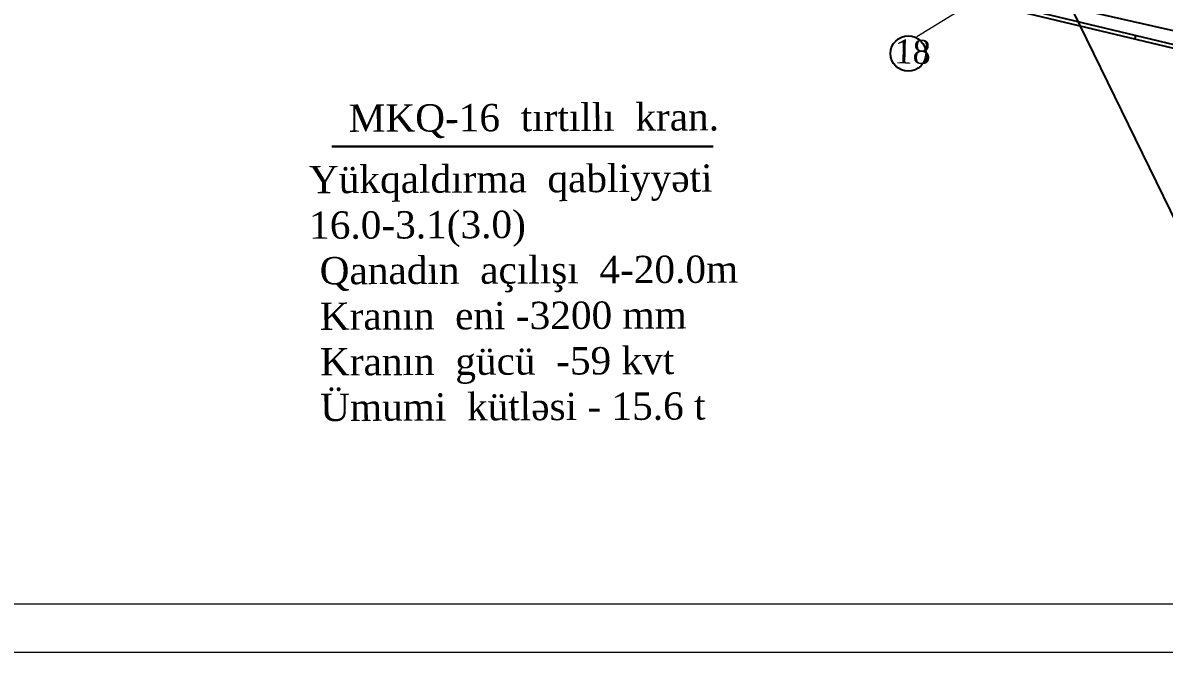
# Model space of a CAD drawing. Header units: feet. Extents: x 3381 to 682977, y 675186 to 4375217.
# Drawn here: x 682060.5 to 682179.3, y 4374841.8 to 4374907.4 of the extents above; entities that cross this region are included whole.
import ezdxf

# ---------------------------------------------------------------- set-up
doc = ezdxf.new("R2010")
doc.units = ezdxf.units.FT
doc.header["$MEASUREMENT"] = 0
doc.linetypes.add('DUZ', pattern=[0])
doc.layers.get('0').update_dxf_attribs({"linetype": 'CONTINUOUS'})
doc.layers.add('Layer8', color=7, linetype='CONTINUOUS')
doc.layers.add('rabit xt', color=7, linetype='CONTINUOUS', lineweight=13)
doc.styles.get("Standard").update_dxf_attribs({"font": 'arial.ttf', "height": 2})
doc.styles.add('style5', font='ariall.ttf', dxfattribs={"height": 400})

msp = doc.modelspace()

# ---------------------------------------------------------------- linework, layer by layer
at = {"color": 1, "lineweight": 25}
msp.add_line((682164.431, 4374919.582, -716.5), (682186.335, 4374874.637), dxfattribs=at)
at = {"linetype": 'Continuous'}
msp.add_line((682176.322, 4374906.079, -716.5), (682176.242, 4374905.686, -716.5), dxfattribs=at)
at = {"color": 7, "lineweight": 30}
msp.add_line((682092.638, 4374894.47), (682132.341, 4374894.47), dxfattribs=at)
at = {"color": 30, "linetype": 'Continuous', "elevation": -32.273}
msp.add_lwpolyline([(682052.004, 4374938.018), (682075.96, 4374932.437), (682098.09, 4374926.681), (682117.029, 4374922.107), (682128.827, 4374919.109), (682169.785, 4374908.916), (682185.297, 4374905.423), (682186.313, 4374908.314), (682196.995, 4374904.132), (682209.43, 4374898.112), (682230.144, 4374885.309)], dxfattribs=at)
at = {"linetype": 'Continuous', "elevation": -32.145}
for points in [[(682075.634, 4374930.429), (682098.907, 4374924.782), (682153.798, 4374911.076), (682186.223, 4374903.29), (682187.091, 4374905.891), (682210.005, 4374894.795), (682227.619, 4374881.14)], [(682075.698, 4374930.825), (682099.003, 4374925.171), (682153.893, 4374911.465), (682185.96, 4374903.764), (682186.856, 4374906.449), (682210.217, 4374895.137), (682227.864, 4374881.456)]]:
    msp.add_lwpolyline(points, dxfattribs=at)
at = {"color": 7, "lineweight": 20, "elevation": -716.5}
msp.add_lwpolyline([(682169.743, 4374917.966), (682164.221, 4374913.239), (682166.124, 4374913.652), (682153.536, 4374905.888)], dxfattribs=at)
at = {"color": 7, "linetype": 'DUZ', "lineweight": 25}
msp.add_circle((682152.652, 4374904.162, 8943.688), 1.846, dxfattribs=at)
at = {"layer": 'rabit xt', "color": 7, "lineweight": 20, "ltscale": 0.3}
msp.add_lwpolyline([(682029.484, 4375138.829), (682029.484, 4374841.829), (682449.484, 4374841.829)], dxfattribs=at)
msp.add_lwpolyline([(682049.484, 4375133.829), (682444.484, 4375133.829), (682444.484, 4374846.829), (682049.484, 4374846.829)], close=True, dxfattribs=at)

# ---------------------------------------------------------------- texts
at = {"color": 38, "linetype": 'Continuous', "insert": (682093.301, 4374898.849, 69.458), "char_height": 2.84615, "width": 50.74489, "attachment_point": 1, "rotation": 0.22602}
msp.add_mtext('{\\fTimes New Roman|b0|i0|c238|p18;\\C256; MKQ-16  tırtıllı  kran.}', dxfattribs=at)
at = {"color": 7, "linetype": 'Continuous', "lineweight": 20, "insert": (682090.242, 4374892.458), "char_height": 2.84615, "width": 56.98299, "attachment_point": 1, "rotation": 0.22602}
msp.add_mtext('{\\fTimes New Roman|b0|i0|c238|p18;\\C256;Yükqaldırma  qabliyyəti 16.0-\\fTimes New Roman|b0|i0|c204|p18;3.1\\fTimes New Roman|b0|i0|c238|p18;(3.0)  \\P Qanadın  açılışı  4-\\fTimes New Roman|b0|i0|c204|p18;2\\fTimes New Roman|b0|i0|c238|p18;0.0m   \\P Kranın  eni -3200 mm    \\P Kranın  gücü  -59 kvt  \\P Ümumi  kütləsi - 15.6 t}', dxfattribs=at)
at = {"layer": 'Layer8', "color": 0, "lineweight": 18, "insert": (682151.19, 4374903.116, 8943.688), "char_height": 2.5, "width": 81.30669, "attachment_point": 7, "rotation": 358.61121, "style": 'style5'}
msp.add_mtext('{\\fTimes New Roman|b0|i0|c238|p18;18}', dxfattribs=at)

doc.saveas('drawing.dxf')
